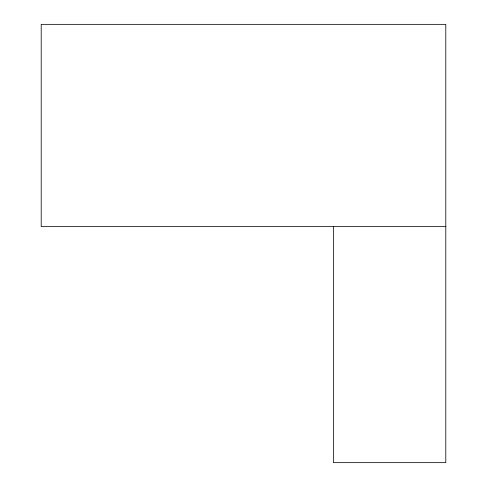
<?xml version="1.0" encoding="UTF-8"?>
<svg xmlns="http://www.w3.org/2000/svg" width="487" height="487" viewBox="0 0 487 487"><rect width="100%" height="100%" fill="white"/><g stroke="black" fill="none" stroke-linecap="round" stroke-linejoin="round"><path stroke-width="0.73" d="M445.794 226.644L41.206 226.644L41.206 24.35L445.794 24.35L445.794 462.65L333.406 462.65L333.406 226.644"/></g></svg>
